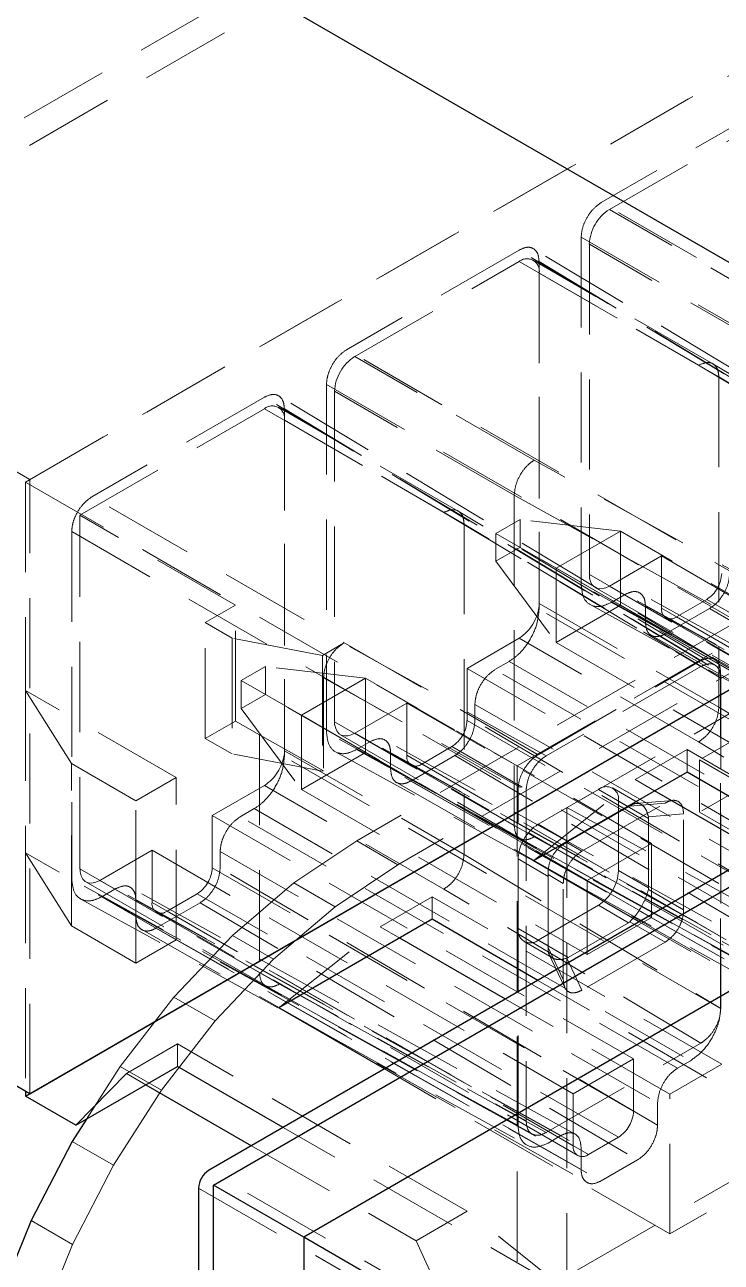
# Model space of a CAD drawing. Header units: millimetres. Extents: x 0 to 841, y 0 to 2287.
# Drawn here: x 596.63 to 606.45, y 270.47 to 287.9 of the extents above; entities that cross this region are included whole.
import ezdxf

# ---------------------------------------------------------------- set-up
doc = ezdxf.new("R2010")
doc.units = ezdxf.units.MM
doc.linetypes.add('HIDDEN', pattern=[1.905, 1.27, -0.635])

msp = doc.modelspace()

# ---------------------------------------------------------------- linework, layer by layer
at = {"color": 7, "linetype": 'HIDDEN', "lineweight": 18}
for p, q in [((630.586, 292.613), (601.892, 276.068)), ((591.671, 283.734), (606.746, 292.436)), ((607.694, 292.553), (592.619, 283.85)), ((596.642, 281.46), (611.717, 290.163)), ((596.7, 281.494), (611.775, 290.197)), ((607.192, 286.803), (604.759, 285.399)), ((604.874, 285.301), (607.193, 286.64)), ((618.441, 286.282), (601.31, 276.404)), ((603.571, 277.46), (618.647, 286.163)), ((611.052, 281.765), (604.759, 285.399)), ((607.404, 283.841), (604.874, 285.301)), ((604.476, 284.909), (604.476, 280.009)), ((604.476, 284.909), (610.77, 281.276)), ((609.954, 281.033), (603.802, 284.748)), ((604.591, 284.811), (604.591, 280.106)), ((607.124, 283.349), (604.591, 284.811)), ((603.6, 284.729), (601.167, 283.325)), ((601.282, 283.228), (603.601, 284.567)), ((609.751, 281.014), (603.6, 284.729)), ((603.601, 284.567), (606.131, 283.106)), ((606.334, 283.124), (603.801, 284.586)), ((603.882, 284.566), (603.882, 279.666)), ((603.882, 284.566), (610.034, 280.851)), ((603.884, 284.403), (606.417, 282.941)), ((603.884, 284.403), (603.884, 279.725)), ((592.619, 283.85), (596.7, 281.494)), ((607.46, 279.692), (601.167, 283.325)), ((603.812, 281.767), (601.282, 283.228)), ((606.131, 283.106), (609.754, 280.934)), ((609.956, 280.953), (606.333, 283.125)), ((600.884, 282.835), (600.884, 277.936)), ((600.884, 282.835), (607.178, 279.202)), ((606.417, 282.941), (606.417, 278.287)), ((610.037, 280.771), (606.417, 282.941)), ((600.008, 282.655), (597.575, 281.251)), ((606.159, 278.941), (600.008, 282.655)), ((606.362, 278.959), (600.21, 282.674)), ((600.999, 282.738), (600.999, 278.032)), ((603.532, 281.276), (600.999, 282.738)), ((597.407, 280.991), (600.009, 282.493)), ((600.009, 282.493), (602.539, 281.032)), ((602.742, 281.051), (600.209, 282.513)), ((600.29, 282.492), (600.29, 277.593)), ((600.29, 282.492), (606.442, 278.777)), ((600.292, 282.33), (602.824, 280.867)), ((600.292, 282.33), (600.292, 277.619)), ((607.574, 279.676), (603.812, 281.767)), ((596.642, 281.46), (596.642, 278.521)), ((596.642, 281.46), (603.571, 277.46)), ((596.7, 272.839), (596.7, 281.494)), ((603.868, 277.618), (597.575, 281.251)), ((603.532, 281.276), (603.532, 276.621)), ((603.532, 281.276), (607.291, 279.186)), ((597.407, 276.033), (597.407, 280.991)), ((599.599, 279.725), (597.407, 280.991)), ((602.539, 281.032), (606.162, 278.86)), ((606.363, 278.879), (602.741, 281.051)), ((603.274, 280.736), (603.614, 280.932)), ((603.614, 280.932), (603.614, 280.54)), ((605.028, 280.769), (603.614, 280.932)), ((597.292, 280.761), (597.292, 275.862)), ((597.292, 280.761), (603.585, 277.128)), ((602.824, 280.867), (602.824, 276.213)), ((606.444, 278.697), (602.824, 280.867)), ((603.274, 280.344), (603.274, 280.736)), ((603.274, 280.736), (604.123, 280.247)), ((605.028, 280.769), (604.123, 280.247)), ((605.028, 279.724), (605.028, 280.769)), ((609.058, 278.442), (605.028, 280.769)), ((603.614, 280.54), (603.274, 280.344)), ((605.028, 279.724), (603.614, 280.54)), ((604.874, 279.994), (605.609, 280.418)), ((605.609, 280.418), (611.549, 276.989)), ((605.609, 280.418), (605.609, 279.683)), ((603.274, 280.344), (604.123, 279.201)), ((604.123, 280.247), (608.153, 277.92)), ((604.123, 280.247), (604.123, 279.201)), ((604.591, 280.157), (607.124, 278.695)), ((610.77, 276.54), (604.476, 280.009)), ((604.674, 279.974), (607.207, 278.512)), ((607.404, 278.533), (604.874, 279.994)), ((604.901, 279.764), (605.099, 279.879)), ((611.376, 276.399), (605.099, 279.879)), ((611.573, 276.42), (605.297, 279.9)), ((599.599, 279.725), (599.175, 279.48)), ((599.599, 278.092), (599.599, 279.725)), ((603.884, 279.749), (606.417, 278.287)), ((604.123, 279.201), (605.028, 279.724)), ((604.604, 279.733), (610.897, 276.263)), ((604.901, 279.764), (611.194, 276.295)), ((609.058, 277.397), (605.028, 279.724)), ((605.382, 279.715), (605.382, 279.484)), ((605.382, 279.715), (611.658, 276.236)), ((605.609, 279.683), (611.549, 276.255)), ((605.664, 279.32), (606.287, 279.679)), ((606.246, 279.806), (605.821, 279.561)), ((612.185, 276.377), (606.246, 279.806)), ((606.287, 279.679), (612.455, 276.056)), ((610.034, 276.115), (603.882, 279.666)), ((605.671, 279.546), (611.611, 276.117)), ((611.761, 276.132), (605.821, 279.561)), ((599.175, 277.847), (599.175, 279.48)), ((599.175, 279.48), (599.553, 279.262)), ((611.658, 275.923), (605.382, 279.484)), ((600.826, 279.017), (599.553, 279.262)), ((599.553, 279.262), (599.553, 277.629)), ((601.126, 279.19), (600.826, 279.017)), ((603.982, 277.602), (601.126, 279.19)), ((603.601, 279.259), (602.866, 278.835)), ((606.131, 277.798), (603.601, 279.259)), ((604.123, 279.201), (608.153, 276.875)), ((605.465, 279.3), (611.742, 275.739)), ((605.664, 279.32), (611.941, 275.759)), ((600.826, 279.017), (600.826, 277.384)), ((599.682, 278.663), (600.022, 278.859)), ((600.022, 278.859), (600.022, 278.467)), ((601.436, 278.695), (600.022, 278.859)), ((602.866, 278.835), (608.805, 275.406)), ((602.866, 278.835), (602.866, 278.1)), ((603.458, 278.932), (603.26, 278.817)), ((609.428, 275.275), (603.26, 278.817)), ((603.458, 278.932), (609.61, 275.38)), ((603.868, 277.618), (606.159, 278.941)), ((606.162, 278.86), (603.982, 277.602)), ((599.682, 278.271), (599.682, 278.663)), ((599.682, 278.663), (600.531, 278.173)), ((601.436, 278.695), (600.531, 278.173)), ((600.843, 278.7), (600.843, 277.393)), ((600.843, 278.7), (603.699, 277.112)), ((601.436, 277.65), (601.436, 278.695)), ((605.466, 276.369), (601.436, 278.695)), ((606.442, 274.041), (606.442, 278.777)), ((606.444, 278.697), (606.444, 274.043)), ((596.642, 278.521), (596.642, 276.234)), ((597.289, 277.494), (596.642, 278.521)), ((598.763, 277.296), (596.642, 278.521)), ((600.022, 278.467), (599.682, 278.271)), ((601.436, 277.65), (600.022, 278.467)), ((607.168, 278.543), (604.274, 276.872)), ((601.282, 277.92), (602.017, 278.345)), ((602.017, 278.345), (607.957, 274.916)), ((602.017, 278.345), (602.017, 277.61)), ((602.977, 278.327), (602.977, 278.096)), ((602.977, 278.327), (609.146, 274.786)), ((606.417, 278.287), (610.037, 276.116)), ((599.682, 278.271), (600.531, 277.128)), ((600.531, 278.173), (604.561, 275.846)), ((600.531, 278.173), (600.531, 277.128)), ((607.277, 278.198), (606.145, 277.545)), ((599.599, 278.092), (599.175, 277.847)), ((599.939, 277.896), (599.599, 278.092)), ((607.178, 274.466), (600.884, 277.936)), ((600.999, 278.083), (603.532, 276.621)), ((602.866, 278.1), (608.805, 274.671)), ((609.146, 274.472), (602.977, 278.096)), ((599.553, 277.629), (599.175, 277.847)), ((599.939, 277.896), (599.939, 274.548)), ((600.843, 277.393), (599.939, 277.896)), ((601.082, 277.9), (603.614, 276.438)), ((603.812, 276.46), (601.282, 277.92)), ((601.309, 277.691), (601.507, 277.805)), ((607.783, 274.326), (601.507, 277.805)), ((607.981, 274.347), (601.705, 277.826)), ((609.754, 275.626), (606.131, 277.798)), ((600.826, 277.384), (599.553, 277.629)), ((606.442, 274.041), (600.29, 277.593)), ((600.292, 277.675), (602.824, 276.213)), ((600.531, 277.128), (601.436, 277.65)), ((601.012, 277.659), (607.305, 274.189)), ((601.309, 277.691), (607.602, 274.221)), ((605.466, 275.323), (601.436, 277.65)), ((601.789, 277.642), (601.789, 277.41)), ((601.789, 277.642), (608.066, 274.162)), ((602.017, 277.61), (607.957, 274.181)), ((602.072, 277.247), (602.695, 277.606)), ((602.654, 277.732), (602.229, 277.487)), ((608.593, 274.303), (602.654, 277.732)), ((602.695, 277.606), (608.863, 273.982)), ((605.235, 277.267), (605.968, 277.69)), ((605.968, 277.373), (605.968, 277.69)), ((610.053, 275.332), (605.968, 277.69)), ((597.289, 275.208), (597.289, 277.494)), ((598.197, 276.97), (597.289, 277.494)), ((608.066, 273.849), (601.789, 277.41)), ((602.079, 277.472), (608.019, 274.044)), ((608.169, 274.058), (602.229, 277.487)), ((603.571, 277.46), (603.571, 268.805)), ((606.145, 277.545), (606.145, 276.81)), ((606.145, 277.545), (606.711, 277.218)), ((607.277, 277.463), (606.145, 276.81)), ((598.763, 277.296), (598.197, 276.97)), ((598.763, 275.01), (598.763, 277.296)), ((600.843, 277.393), (600.826, 277.384)), ((602.072, 277.247), (608.349, 273.686)), ((603.805, 276.124), (605.235, 277.267)), ((605.51, 277.108), (605.235, 277.267)), ((600.009, 277.185), (599.274, 276.761)), ((602.539, 275.725), (600.009, 277.185)), ((600.531, 277.128), (604.561, 274.801)), ((601.873, 277.226), (608.15, 273.665)), ((603.585, 274.76), (603.585, 277.128)), ((603.585, 274.76), (603.585, 277.128)), ((603.585, 277.128), (603.585, 277.128)), ((603.699, 277.112), (603.699, 272.458)), ((604.718, 277.129), (603.87, 276.639)), ((605.143, 276.884), (604.718, 277.129)), ((605.343, 276.904), (604.918, 277.149)), ((598.197, 275.568), (598.197, 276.97)), ((604.486, 276.26), (605.658, 276.936)), ((605.001, 275.986), (605.001, 276.965)), ((605.001, 276.965), (605.425, 276.721)), ((605.658, 276.936), (605.16, 276.895)), ((605.767, 276.974), (605.234, 276.93)), ((599.274, 276.761), (605.213, 273.332)), ((599.274, 276.761), (599.274, 276.026)), ((599.866, 276.858), (599.668, 276.744)), ((605.836, 273.202), (599.668, 276.744)), ((599.866, 276.858), (606.018, 273.307)), ((604.274, 276.872), (604.274, 270.272)), ((604.274, 276.872), (607.25, 275.243)), ((604.294, 276.394), (605.143, 276.884)), ((605.423, 276.744), (605.92, 276.785)), ((605.425, 275.741), (605.425, 276.721)), ((605.92, 275.432), (605.92, 276.785)), ((606.145, 276.81), (607.418, 276.075)), ((603.532, 276.621), (607.291, 274.532)), ((603.87, 276.639), (604.294, 276.394)), ((601.31, 276.404), (600.423, 275.811)), ((601.892, 276.068), (601.31, 276.404)), ((603.614, 276.439), (607.376, 274.347)), ((607.574, 274.368), (603.812, 276.46)), ((604.273, 276.383), (604.486, 276.26)), ((604.561, 275.846), (605.466, 276.369)), ((605.466, 276.369), (605.466, 275.323)), ((596.642, 276.234), (596.642, 272.872)), ((597.289, 275.208), (596.642, 276.234)), ((598.763, 275.01), (596.642, 276.234)), ((597.69, 275.846), (598.425, 276.271)), ((598.425, 276.271), (604.365, 272.842)), ((598.425, 276.271), (598.425, 275.536)), ((599.385, 276.254), (599.385, 276.022)), ((599.385, 276.254), (605.553, 272.712)), ((602.824, 276.213), (606.444, 274.043)), ((599.274, 276.026), (605.213, 272.597)), ((605.553, 272.398), (599.385, 276.022)), ((601.892, 276.068), (601.005, 275.475)), ((604.011, 275.904), (603.587, 276.149)), ((603.587, 276.149), (603.587, 275.169)), ((603.585, 272.392), (597.292, 275.862)), ((597.407, 276.01), (599.939, 274.548)), ((600.22, 274.386), (597.69, 275.846)), ((604.223, 275.805), (604.01, 275.928)), ((604.011, 274.924), (604.011, 275.904)), ((604.561, 274.801), (604.561, 275.846)), ((605.425, 275.741), (605.001, 275.986)), ((597.49, 275.827), (600.022, 274.365)), ((597.716, 275.617), (597.914, 275.731)), ((604.191, 272.252), (597.914, 275.731)), ((604.389, 272.273), (598.112, 275.752)), ((600.423, 275.811), (599.557, 275.071)), ((601.005, 275.475), (600.423, 275.811)), ((606.162, 273.553), (602.539, 275.725)), ((604.223, 274.452), (604.223, 275.805)), ((605.92, 275.432), (605.423, 275.719)), ((597.42, 275.585), (603.713, 272.116)), ((597.716, 275.617), (604.01, 272.147)), ((598.197, 275.568), (598.197, 275.336)), ((598.197, 275.568), (604.474, 272.089)), ((598.425, 275.536), (604.365, 272.107)), ((598.48, 275.173), (599.102, 275.532)), ((598.637, 275.414), (599.061, 275.659)), ((605.001, 272.23), (599.061, 275.659)), ((599.102, 275.532), (605.271, 271.908)), ((601.643, 275.193), (602.376, 275.616)), ((602.376, 275.299), (602.376, 275.616)), ((606.461, 273.258), (602.376, 275.616)), ((603.87, 275.006), (604.718, 275.496)), ((604.718, 275.496), (605.143, 275.251)), ((604.474, 271.775), (598.197, 275.336)), ((598.197, 274.683), (598.197, 275.336)), ((598.487, 275.399), (604.427, 271.97)), ((604.577, 271.985), (598.637, 275.414)), ((601.005, 275.475), (600.139, 274.735)), ((604.561, 274.801), (605.466, 275.323)), ((598.197, 274.683), (597.289, 275.208)), ((598.281, 275.153), (604.558, 271.592)), ((598.48, 275.173), (604.757, 271.612)), ((600.213, 274.05), (601.643, 275.193)), ((601.918, 275.035), (601.643, 275.193)), ((603.587, 275.169), (604.011, 274.924)), ((605.143, 275.251), (604.294, 274.761)), ((605.16, 275.264), (605.658, 274.977)), ((609.32, 272.94), (605.294, 275.264)), ((598.763, 275.01), (598.197, 274.683)), ((599.557, 275.071), (598.734, 274.203)), ((600.139, 274.735), (599.557, 275.071)), ((614.393, 275.052), (603.571, 268.805)), ((603.67, 274.986), (604.094, 274.741)), ((604.294, 274.761), (603.87, 275.006)), ((605.658, 274.977), (604.486, 274.3)), ((604.01, 274.903), (604.223, 274.452)), ((604.017, 274.822), (604.245, 274.338)), ((600.139, 274.735), (599.316, 273.867)), ((603.585, 272.392), (603.585, 274.76)), ((604.486, 274.3), (604.273, 274.751)), ((599.939, 274.548), (603.699, 272.458)), ((600.021, 274.365), (603.784, 272.274)), ((603.982, 272.295), (600.22, 274.386)), ((607.892, 272.115), (603.866, 274.439)), ((598.734, 274.203), (597.975, 273.227)), ((599.316, 273.867), (598.734, 274.203)), ((605.728, 272.835), (603.408, 274.175)), ((599.316, 273.867), (598.557, 272.891)), ((598.784, 273.543), (598.064, 273.127)), ((598.784, 273.225), (598.784, 273.543)), ((602.869, 271.185), (598.784, 273.543)), ((603.982, 272.295), (606.162, 273.553)), ((597.975, 273.227), (597.499, 272.484)), ((598.557, 272.891), (597.975, 273.227)), ((605.213, 273.332), (604.365, 272.842)), ((605.213, 272.597), (605.213, 273.332)), ((605.728, 272.835), (606.461, 273.258)), ((606.018, 273.307), (605.836, 273.202)), ((598.064, 273.127), (597.349, 272.397)), ((598.064, 273.127), (598.339, 272.968)), ((605.728, 270.866), (601.702, 273.19)), ((598.557, 272.891), (597.88, 271.833)), ((604.365, 272.107), (604.365, 272.842)), ((605.553, 272.398), (605.553, 272.712)), ((605.728, 270.866), (605.728, 272.835)), ((604.3, 270.041), (600.274, 272.366)), ((604.01, 272.147), (604.191, 272.252)), ((604.577, 271.985), (605.001, 272.23)), ((597.88, 271.833), (597.298, 272.169)), ((599.828, 272.109), (602.149, 270.769)), ((604.474, 271.775), (604.474, 272.089)), ((607.892, 272.115), (605.728, 270.866)), ((597.88, 271.833), (597.302, 270.717)), ((607.168, 271.943), (604.274, 270.272)), ((604.757, 271.612), (605.271, 271.908)), ((609.121, 266.043), (599.221, 271.758)), ((599.08, 271.513), (608.838, 265.88)), ((602.869, 271.185), (602.149, 270.769)), ((604.3, 270.041), (602.869, 271.185)), ((597.302, 270.717), (596.72, 271.053)), ((597.302, 270.717), (596.836, 269.572)), ((602.149, 270.769), (602.864, 269.213))]:
    msp.add_line(p, q, dxfattribs=at)
at = {"color": 7, "linetype": 'Continuous', "lineweight": 25}
for p, q in [((611.775, 281.541), (598.199, 289.379)), ((596.642, 272.805), (611.717, 281.508)), ((596.7, 272.839), (611.775, 281.541)), ((596.7, 272.839), (583.123, 280.676)), ((609.602, 277.751), (599.221, 271.758)), ((599.292, 271.554), (609.531, 277.465)), ((605.968, 277.373), (603.805, 276.124)), ((607.458, 276.513), (605.968, 277.373)), ((607, 276.248), (605.51, 277.108)), ((605.294, 275.264), (603.805, 276.124)), ((609.531, 275.995), (600.565, 270.819)), ((602.376, 275.299), (600.213, 274.05)), ((603.866, 274.439), (602.376, 275.299)), ((603.408, 274.175), (601.918, 275.035)), ((601.702, 273.19), (600.213, 274.05)), ((597.349, 272.397), (598.784, 273.225)), ((600.274, 272.366), (598.784, 273.225)), ((598.339, 272.968), (599.828, 272.109)), ((596.642, 272.872), (596.642, 272.805)), ((597.349, 272.397), (596.642, 272.805)), ((597.499, 272.484), (597.298, 272.169)), ((597.298, 272.169), (596.72, 271.053)), ((599.08, 271.513), (599.08, 264.981)), ((599.292, 265.103), (599.292, 271.554)), ((600.565, 270.819), (599.292, 271.554)), ((596.72, 271.053), (596.254, 269.908)), ((606.632, 267.317), (600.565, 270.819)), ((600.565, 270.819), (600.565, 265.103))]:
    msp.add_line(p, q, dxfattribs=at)
at = {"color": 7, "linetype": 'HIDDEN', "lineweight": 18, "flags": 128}
for points in [[(604.874, 279.994), (604.824, 279.97), (604.776, 279.958), (604.731, 279.956), (604.69, 279.966), (604.655, 279.987), (604.627, 280.018), (604.607, 280.059), (604.595, 280.107)], [(601.282, 277.92), (601.232, 277.897), (601.184, 277.884), (601.139, 277.882), (601.098, 277.892), (601.063, 277.913), (601.035, 277.944), (601.015, 277.985), (601.002, 278.034)], [(597.69, 275.846), (597.632, 275.82), (597.577, 275.808), (597.526, 275.812), (597.483, 275.831), (597.448, 275.864), (597.423, 275.91), (597.409, 275.968), (597.407, 276.034)]]:
    msp.add_lwpolyline(points, dxfattribs=at)
at = {"color": 7, "linetype": 'HIDDEN', "lineweight": 18}
for centre, radius, start, end in [((605.205, 284.783), 0.615, 122.6055, 177.3945), ((603.711, 284.431), 0.175, 350.786, 129.2033), ((601.613, 282.71), 0.615, 122.6055, 177.3945), ((600.119, 282.358), 0.175, 350.786, 129.2033), ((605.997, 280.194), 0.461, 302.6055, 357.3945), ((603.265, 279.781), 0.621, 302.7744, 354.8268), ((605.739, 279.662), 0.131, 170.786, 309.2033), ((602.405, 278.121), 0.461, 302.6055, 357.3945), ((599.669, 277.711), 0.626, 302.9071, 351.2962), ((602.146, 277.589), 0.131, 170.786, 309.2033), ((604.829, 276.993), 0.175, 350.786, 129.2033), ((604.201, 276.121), 0.615, 122.6055, 177.3945), ((598.813, 276.047), 0.461, 302.6055, 357.3945), ((604.387, 276.014), 0.615, 302.6055, 357.3945), ((598.554, 275.515), 0.131, 170.786, 309.2033), ((603.759, 275.141), 0.175, 170.786, 309.2033), ((604.753, 272.618), 0.461, 302.6055, 357.3945), ((604.494, 272.086), 0.131, 170.786, 309.2033)]:
    msp.add_arc(centre, radius, start, end, dxfattribs=at)
at = {"color": 7, "linetype": 'Continuous', "lineweight": 25}
msp.add_arc((599.387, 271.499), 0.307, 122.6055, 177.3945, dxfattribs=at)
at = {"color": 7, "linetype": 'HIDDEN', "lineweight": 18}
for points, knots in [([(604.759, 285.399), (604.719, 285.37), (604.636, 285.309), (604.541, 285.166), (604.486, 285.025), (604.479, 284.946), (604.476, 284.909)], [0, 0, 0, 0, 0.270267, 0.562427, 0.78973, 1, 1, 1, 1]), ([(603.6, 284.729), (603.64, 284.746), (603.723, 284.783), (603.818, 284.749), (603.873, 284.671), (603.879, 284.6), (603.882, 284.566)], [0, 0, 0, 0, 0.270267, 0.562427, 0.78973, 1, 1, 1, 1]), ([(601.167, 283.325), (601.127, 283.296), (601.044, 283.236), (600.949, 283.093), (600.894, 282.951), (600.887, 282.873), (600.884, 282.835)], [0, 0, 0, 0, 0.270267, 0.562427, 0.78973, 1, 1, 1, 1]), ([(606.131, 283.106), (606.171, 283.123), (606.256, 283.159), (606.351, 283.125), (606.407, 283.046), (606.414, 282.975), (606.417, 282.941)], [0, 0, 0, 0, 0.270267, 0.562437, 0.789741, 1, 1, 1, 1]), ([(600.008, 282.655), (600.048, 282.673), (600.131, 282.709), (600.226, 282.675), (600.281, 282.597), (600.287, 282.526), (600.29, 282.492)], [0, 0, 0, 0, 0.270267, 0.562427, 0.78973, 1, 1, 1, 1]), ([(603.532, 281.276), (603.537, 281.325), (603.547, 281.427), (603.623, 281.581), (603.717, 281.701), (603.781, 281.746), (603.812, 281.767)], [0, 0, 0, 0, 0.270256, 0.562422, 0.789732, 1, 1, 1, 1]), ([(597.575, 281.251), (597.535, 281.222), (597.452, 281.162), (597.357, 281.019), (597.301, 280.877), (597.295, 280.799), (597.292, 280.761)], [0, 0, 0, 0, 0.270267, 0.562427, 0.78973, 1, 1, 1, 1]), ([(602.539, 281.032), (602.579, 281.05), (602.664, 281.085), (602.759, 281.051), (602.815, 280.973), (602.821, 280.902), (602.824, 280.867)], [0, 0, 0, 0, 0.270267, 0.562437, 0.789741, 1, 1, 1, 1]), ([(606.569, 280.169), (606.564, 280.12), (606.554, 280.018), (606.478, 279.864), (606.382, 279.745), (606.318, 279.701), (606.287, 279.679)], [0, 0, 0, 0, 0.270257, 0.562423, 0.789733, 1, 1, 1, 1]), ([(604.476, 280.009), (604.484, 279.944), (604.499, 279.809), (604.614, 279.711), (604.757, 279.697), (604.854, 279.743), (604.901, 279.764)], [0, 0, 0, 0, 0.2702672, 0.5624267, 0.7897297, 1, 1, 1, 1]), ([(605.099, 279.879), (605.139, 279.896), (605.222, 279.932), (605.317, 279.899), (605.372, 279.821), (605.379, 279.749), (605.382, 279.715)], [0, 0, 0, 0, 0.270262, 0.562424, 0.789729, 1, 1, 1, 1]), ([(603.882, 279.666), (603.875, 279.593), (603.859, 279.439), (603.745, 279.209), (603.602, 279.031), (603.505, 278.964), (603.458, 278.932)], [0, 0, 0, 0, 0.270267, 0.562427, 0.78973, 1, 1, 1, 1]), ([(605.382, 279.484), (605.386, 279.44), (605.397, 279.35), (605.473, 279.284), (605.569, 279.276), (605.633, 279.306), (605.664, 279.32)], [0, 0, 0, 0, 0.2702567, 0.5624233, 0.7897326, 1, 1, 1, 1]), ([(601.126, 279.19), (601.086, 279.161), (601.002, 279.101), (600.907, 278.958), (600.852, 278.816), (600.846, 278.737), (600.843, 278.7)], [0, 0, 0, 0, 0.270283, 0.562458, 0.789754, 1, 1, 1, 1]), ([(606.442, 278.777), (606.437, 278.821), (606.427, 278.911), (606.35, 278.977), (606.255, 278.985), (606.19, 278.955), (606.159, 278.941)], [0, 0, 0, 0, 0.270267, 0.562427, 0.78973, 1, 1, 1, 1]), ([(603.26, 278.817), (603.22, 278.788), (603.137, 278.728), (603.042, 278.585), (602.987, 278.443), (602.98, 278.365), (602.977, 278.327)], [0, 0, 0, 0, 0.270262, 0.562424, 0.789729, 1, 1, 1, 1]), ([(606.162, 278.86), (606.202, 278.878), (606.285, 278.914), (606.38, 278.88), (606.435, 278.802), (606.441, 278.731), (606.444, 278.697)], [0, 0, 0, 0, 0.2702833, 0.5624581, 0.7897543, 1, 1, 1, 1]), ([(606.417, 278.287), (606.412, 278.238), (606.401, 278.135), (606.324, 277.982), (606.228, 277.864), (606.162, 277.82), (606.131, 277.798)], [0, 0, 0, 0, 0.270256, 0.562422, 0.789732, 1, 1, 1, 1]), ([(600.884, 277.936), (600.892, 277.871), (600.907, 277.735), (601.022, 277.637), (601.165, 277.624), (601.262, 277.669), (601.309, 277.691)], [0, 0, 0, 0, 0.2702672, 0.5624267, 0.7897297, 1, 1, 1, 1]), ([(602.977, 278.096), (602.972, 278.046), (602.962, 277.944), (602.885, 277.79), (602.79, 277.672), (602.726, 277.627), (602.695, 277.606)], [0, 0, 0, 0, 0.270257, 0.562423, 0.789733, 1, 1, 1, 1]), ([(601.507, 277.805), (601.547, 277.822), (601.63, 277.859), (601.725, 277.825), (601.78, 277.747), (601.786, 277.676), (601.789, 277.642)], [0, 0, 0, 0, 0.270262, 0.562424, 0.789729, 1, 1, 1, 1]), ([(600.29, 277.593), (600.283, 277.519), (600.267, 277.366), (600.153, 277.135), (600.01, 276.957), (599.913, 276.89), (599.866, 276.858)], [0, 0, 0, 0, 0.270267, 0.562427, 0.78973, 1, 1, 1, 1]), ([(603.585, 277.128), (603.59, 277.177), (603.601, 277.28), (603.677, 277.433), (603.772, 277.552), (603.837, 277.597), (603.868, 277.618)], [0, 0, 0, 0, 0.270267, 0.562427, 0.78973, 1, 1, 1, 1]), ([(603.699, 277.112), (603.704, 277.161), (603.715, 277.264), (603.791, 277.417), (603.886, 277.536), (603.951, 277.581), (603.982, 277.602)], [0, 0, 0, 0, 0.270239, 0.562401, 0.789719, 1, 1, 1, 1]), ([(601.789, 277.41), (601.794, 277.366), (601.805, 277.276), (601.881, 277.211), (601.976, 277.202), (602.041, 277.232), (602.072, 277.247)], [0, 0, 0, 0, 0.270257, 0.562423, 0.789733, 1, 1, 1, 1]), ([(605.16, 276.895), (605.157, 276.893), (605.152, 276.889), (605.145, 276.886), (605.143, 276.884)], [0, 0, 0, 0, 0.561715, 1, 1, 1, 1]), ([(605.16, 276.895), (605.191, 276.912), (605.255, 276.946), (605.337, 276.916), (605.396, 276.844), (605.414, 276.776), (605.423, 276.744)], [0, 0, 0, 0, 0.272886, 0.561633, 0.787045, 1, 1, 1, 1]), ([(605.92, 276.785), (605.916, 276.827), (605.907, 276.911), (605.837, 276.974), (605.748, 276.98), (605.688, 276.951), (605.658, 276.936)], [0, 0, 0, 0, 0.27618, 0.560365, 0.783534, 1, 1, 1, 1]), ([(599.668, 276.744), (599.628, 276.715), (599.545, 276.655), (599.45, 276.511), (599.395, 276.37), (599.388, 276.291), (599.385, 276.254)], [0, 0, 0, 0, 0.2702625, 0.5624236, 0.7897292, 1, 1, 1, 1]), ([(605.425, 276.721), (605.425, 276.725), (605.425, 276.732), (605.424, 276.74), (605.423, 276.744)], [0, 0, 0, 0, 0.558068, 1, 1, 1, 1]), ([(603.532, 276.621), (603.537, 276.578), (603.547, 276.488), (603.623, 276.423), (603.717, 276.414), (603.781, 276.445), (603.812, 276.46)], [0, 0, 0, 0, 0.270256, 0.562422, 0.789732, 1, 1, 1, 1]), ([(604.01, 275.928), (604.011, 275.977), (604.014, 276.078), (604.081, 276.219), (604.173, 276.325), (604.24, 276.364), (604.273, 276.383)], [0, 0, 0, 0, 0.272886, 0.561633, 0.787045, 1, 1, 1, 1]), ([(604.294, 276.394), (604.29, 276.392), (604.284, 276.388), (604.276, 276.385), (604.273, 276.383)], [0, 0, 0, 0, 0.558068, 1, 1, 1, 1]), ([(602.824, 276.213), (602.819, 276.164), (602.809, 276.062), (602.732, 275.908), (602.636, 275.79), (602.57, 275.746), (602.539, 275.725)], [0, 0, 0, 0, 0.270256, 0.562422, 0.789732, 1, 1, 1, 1]), ([(604.486, 276.26), (604.448, 276.233), (604.37, 276.178), (604.281, 276.046), (604.231, 275.914), (604.226, 275.841), (604.223, 275.805)], [0, 0, 0, 0, 0.27618, 0.560365, 0.783534, 1, 1, 1, 1]), ([(599.385, 276.022), (599.38, 275.973), (599.37, 275.87), (599.293, 275.717), (599.198, 275.598), (599.133, 275.553), (599.102, 275.532)], [0, 0, 0, 0, 0.270257, 0.562423, 0.789733, 1, 1, 1, 1]), ([(597.292, 275.862), (597.3, 275.797), (597.315, 275.661), (597.43, 275.563), (597.573, 275.55), (597.67, 275.595), (597.716, 275.617)], [0, 0, 0, 0, 0.270267, 0.562427, 0.78973, 1, 1, 1, 1]), ([(604.01, 275.928), (604.01, 275.923), (604.011, 275.915), (604.011, 275.907), (604.011, 275.904)], [0, 0, 0, 0, 0.561715, 1, 1, 1, 1]), ([(597.914, 275.731), (597.955, 275.749), (598.038, 275.785), (598.133, 275.751), (598.188, 275.673), (598.194, 275.602), (598.197, 275.568)], [0, 0, 0, 0, 0.270262, 0.562424, 0.789729, 1, 1, 1, 1]), ([(605.423, 275.719), (605.411, 275.676), (605.386, 275.588), (605.313, 275.451), (605.233, 275.337), (605.184, 275.288), (605.16, 275.264)], [0, 0, 0, 0, 0.272886, 0.561633, 0.787045, 1, 1, 1, 1]), ([(605.423, 275.719), (605.424, 275.723), (605.425, 275.73), (605.425, 275.737), (605.425, 275.741)], [0, 0, 0, 0, 0.5617155, 1, 1, 1, 1]), ([(598.197, 275.336), (598.202, 275.293), (598.213, 275.202), (598.289, 275.137), (598.384, 275.128), (598.449, 275.158), (598.48, 275.173)], [0, 0, 0, 0, 0.270257, 0.562423, 0.789733, 1, 1, 1, 1]), ([(605.658, 274.977), (605.696, 275.004), (605.774, 275.059), (605.863, 275.191), (605.912, 275.322), (605.918, 275.396), (605.92, 275.432)], [0, 0, 0, 0, 0.27618, 0.560365, 0.783534, 1, 1, 1, 1]), ([(605.143, 275.251), (605.146, 275.253), (605.152, 275.257), (605.158, 275.262), (605.16, 275.264)], [0, 0, 0, 0, 0.5580676, 1, 1, 1, 1]), ([(604.011, 274.924), (604.011, 274.92), (604.011, 274.913), (604.01, 274.906), (604.01, 274.903)], [0, 0, 0, 0, 0.558068, 1, 1, 1, 1]), ([(604.01, 274.903), (604.011, 274.868), (604.014, 274.796), (604.081, 274.74), (604.173, 274.725), (604.24, 274.743), (604.273, 274.751)], [0, 0, 0, 0, 0.272886, 0.561633, 0.787045, 1, 1, 1, 1]), ([(604.273, 274.751), (604.277, 274.753), (604.284, 274.756), (604.291, 274.759), (604.294, 274.761)], [0, 0, 0, 0, 0.561715, 1, 1, 1, 1]), ([(599.939, 274.548), (599.944, 274.504), (599.955, 274.414), (600.03, 274.349), (600.125, 274.341), (600.189, 274.371), (600.22, 274.386)], [0, 0, 0, 0, 0.270256, 0.562422, 0.789732, 1, 1, 1, 1]), ([(604.223, 274.452), (604.228, 274.41), (604.236, 274.325), (604.306, 274.263), (604.395, 274.257), (604.456, 274.286), (604.486, 274.3)], [0, 0, 0, 0, 0.27618, 0.560365, 0.783534, 1, 1, 1, 1]), ([(606.018, 273.307), (606.078, 273.35), (606.203, 273.44), (606.345, 273.655), (606.428, 273.867), (606.438, 273.985), (606.442, 274.041)], [0, 0, 0, 0, 0.270267, 0.562427, 0.78973, 1, 1, 1, 1]), ([(606.444, 274.043), (606.439, 273.994), (606.429, 273.891), (606.353, 273.738), (606.257, 273.619), (606.193, 273.574), (606.162, 273.553)], [0, 0, 0, 0, 0.270239, 0.562401, 0.789719, 1, 1, 1, 1]), ([(605.553, 272.712), (605.558, 272.761), (605.569, 272.863), (605.645, 273.017), (605.74, 273.136), (605.805, 273.18), (605.836, 273.202)], [0, 0, 0, 0, 0.270269, 0.562432, 0.789734, 1, 1, 1, 1]), ([(604.01, 272.147), (603.95, 272.121), (603.824, 272.067), (603.682, 272.117), (603.599, 272.234), (603.59, 272.341), (603.585, 272.392)], [0, 0, 0, 0, 0.270268, 0.562428, 0.78973, 1, 1, 1, 1]), ([(603.699, 272.458), (603.704, 272.415), (603.715, 272.324), (603.791, 272.259), (603.886, 272.25), (603.951, 272.28), (603.982, 272.295)], [0, 0, 0, 0, 0.2702393, 0.5624007, 0.7897185, 1, 1, 1, 1]), ([(605.271, 271.908), (605.311, 271.937), (605.394, 271.998), (605.489, 272.141), (605.544, 272.282), (605.55, 272.361), (605.553, 272.398)], [0, 0, 0, 0, 0.270266, 0.562435, 0.78974, 1, 1, 1, 1]), ([(604.474, 272.089), (604.469, 272.132), (604.459, 272.222), (604.382, 272.288), (604.287, 272.297), (604.222, 272.267), (604.191, 272.252)], [0, 0, 0, 0, 0.270266, 0.56243, 0.789735, 1, 1, 1, 1]), ([(604.757, 271.612), (604.717, 271.595), (604.634, 271.558), (604.539, 271.592), (604.483, 271.67), (604.477, 271.741), (604.474, 271.775)], [0, 0, 0, 0, 0.270266, 0.562435, 0.78974, 1, 1, 1, 1])]:
    msp.add_open_spline(points, degree=3, knots=knots, dxfattribs=at)

doc.saveas('drawing.dxf')
